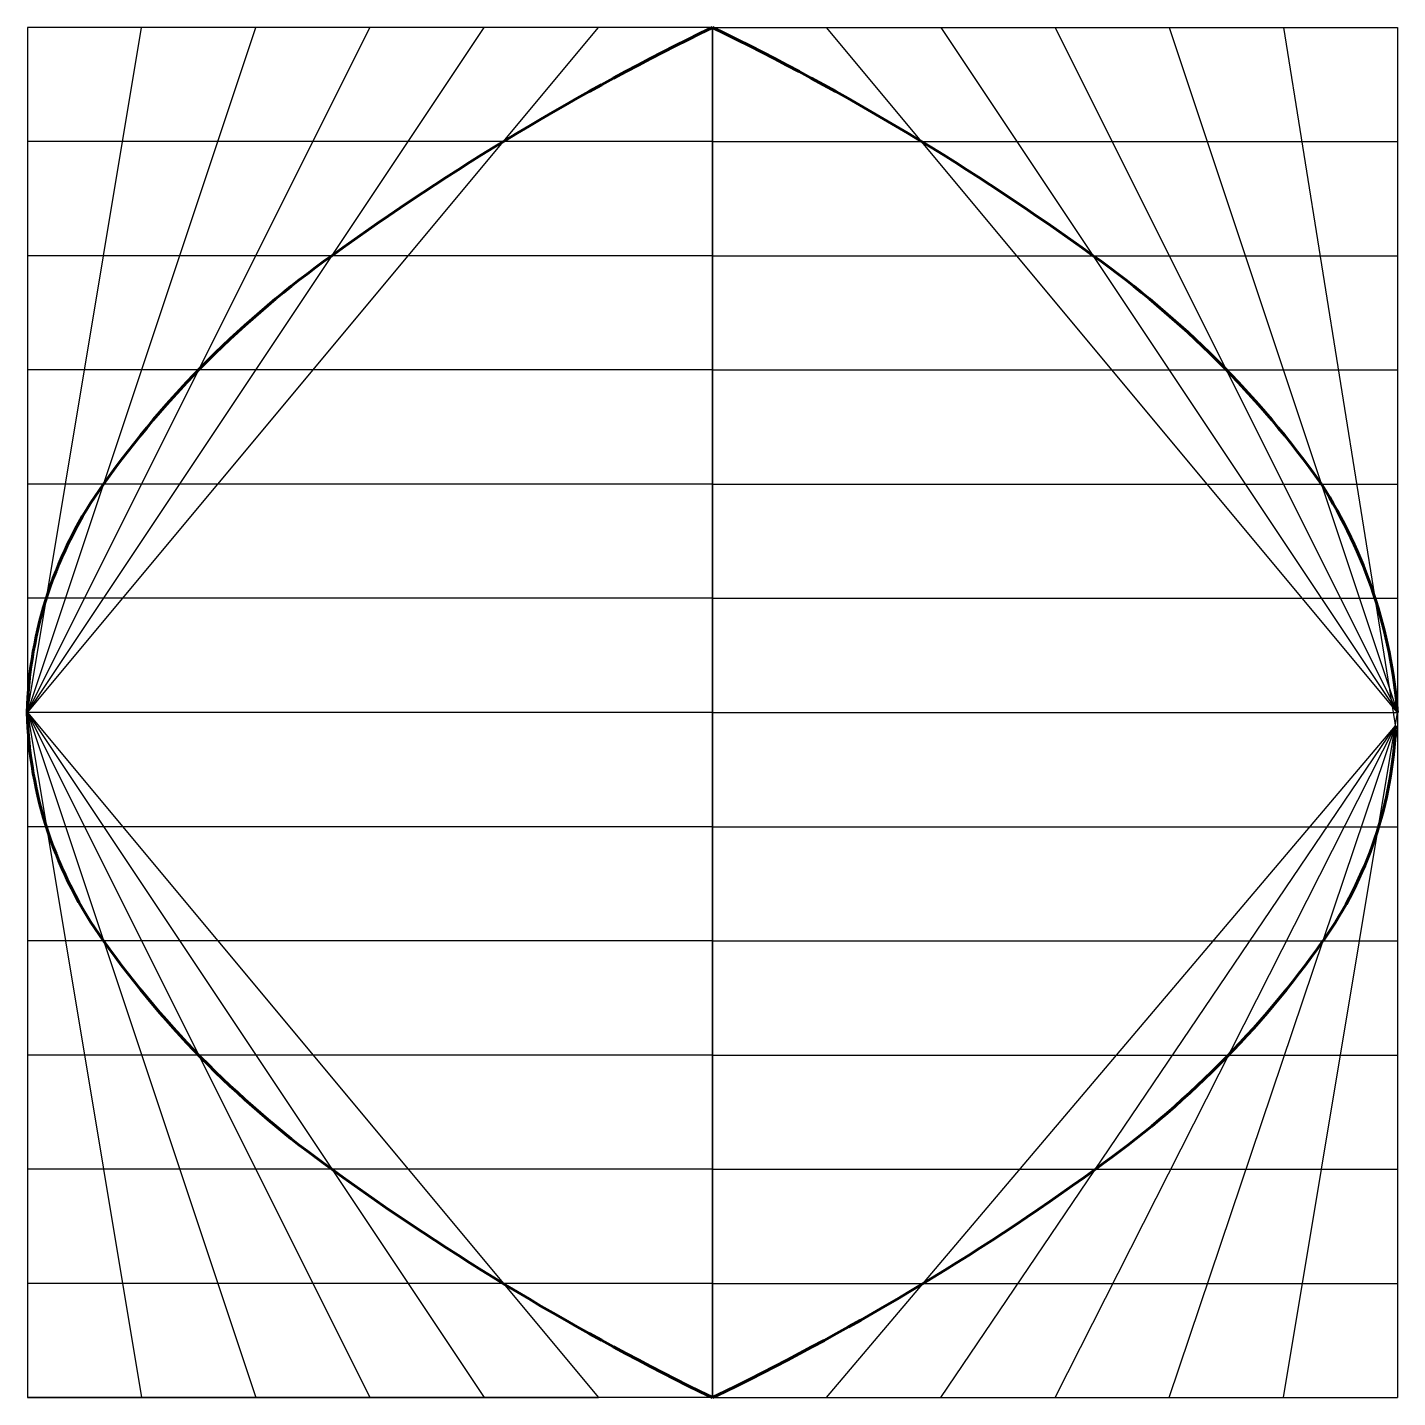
# Model space of a CAD drawing. Header units: inches. Extents: x 20 to 138, y 10 to 128.
import ezdxf

# ---------------------------------------------------------------- set-up
doc = ezdxf.new("R2010")
doc.units = ezdxf.units.IN
doc.header["$MEASUREMENT"] = 0

msp = doc.modelspace()

# ---------------------------------------------------------------- linework, layer by layer
for p, q in [((29.57, 127.8), (19.74, 127.8)), ((19.74, 127.8), (19.74, 9.8)), ((19.74, 68.8), (29.57, 127.8)), ((19.74, 68.8), (39.41, 127.8)), ((19.74, 68.8), (49.24, 127.8)), ((19.74, 68.8), (59.07, 127.8)), ((19.74, 68.8), (68.91, 127.8)), ((39.41, 127.8), (29.57, 127.8)), ((49.24, 127.8), (39.41, 127.8)), ((59.07, 127.8), (49.24, 127.8)), ((68.91, 127.8), (59.07, 127.8)), ((78.74, 127.8), (68.91, 127.8)), ((78.74, 127.8), (78.74, 9.8)), ((78.74, 117.96), (78.74, 127.8)), ((78.74, 127.8), (88.57, 127.8)), ((88.57, 127.8), (98.41, 127.8)), ((137.74, 68.8), (88.57, 127.8)), ((98.41, 127.8), (108.24, 127.8)), ((98.41, 127.8), (137.74, 68.8)), ((108.24, 127.8), (118.07, 127.8)), ((108.24, 127.8), (137.74, 68.8)), ((118.07, 127.8), (127.91, 127.8)), ((118.07, 127.8), (137.74, 68.8)), ((127.91, 127.8), (137.74, 127.8)), ((127.91, 127.8), (137.74, 66.46)), ((137.74, 127.8), (137.74, 9.8)), ((78.74, 117.96), (19.74, 117.96)), ((78.74, 108.13), (78.74, 117.96)), ((78.74, 117.96), (78.74, 117.96)), ((78.74, 117.96), (137.74, 117.96)), ((78.74, 108.13), (19.74, 108.13)), ((78.74, 98.3), (78.74, 108.13)), ((78.74, 108.13), (78.74, 108.13)), ((78.74, 108.13), (137.74, 108.13)), ((78.74, 98.3), (19.74, 98.3)), ((78.74, 88.46), (78.74, 98.3)), ((78.74, 98.3), (78.74, 98.3)), ((78.74, 98.3), (137.74, 98.3)), ((78.74, 88.46), (19.74, 88.46)), ((78.74, 78.63), (78.74, 88.46)), ((78.74, 88.46), (78.74, 88.46)), ((78.74, 88.46), (137.74, 88.46)), ((78.74, 78.63), (19.74, 78.63)), ((78.74, 19.63), (78.74, 78.63)), ((78.74, 68.8), (78.74, 78.63)), ((78.74, 78.63), (78.74, 78.63)), ((78.74, 78.63), (137.74, 78.63)), ((78.74, 68.8), (19.74, 68.8)), ((19.74, 68.8), (29.57, 9.8)), ((19.74, 68.8), (39.41, 9.8)), ((19.74, 68.8), (49.24, 9.8)), ((19.74, 68.8), (59.07, 9.8)), ((19.74, 68.8), (68.91, 9.8)), ((78.74, 58.96), (78.74, 68.8)), ((78.74, 68.8), (78.74, 68.8)), ((78.74, 68.8), (137.74, 68.8)), ((127.91, 9.8), (137.74, 68.8)), ((88.57, 9.8), (137.55, 67.65)), ((98.41, 9.8), (137.55, 67.65)), ((108.24, 9.8), (137.55, 67.65)), ((118.07, 9.8), (137.55, 67.65)), ((78.74, 58.96), (19.74, 58.96)), ((78.74, 49.13), (78.74, 58.96)), ((78.74, 58.96), (78.74, 58.96)), ((78.74, 58.96), (137.74, 58.96)), ((78.74, 49.13), (19.74, 49.13)), ((78.74, 39.3), (78.74, 49.13)), ((78.74, 49.13), (78.74, 49.13)), ((78.74, 49.13), (137.74, 49.13)), ((78.74, 39.3), (19.74, 39.3)), ((78.74, 29.46), (78.74, 39.3)), ((78.74, 39.3), (78.74, 39.3)), ((78.74, 39.3), (137.74, 39.3)), ((78.74, 29.46), (19.74, 29.46)), ((78.74, 19.63), (78.74, 29.46)), ((78.74, 29.46), (137.74, 29.46)), ((78.74, 19.63), (19.74, 19.63)), ((78.74, 9.8), (78.74, 19.63)), ((78.74, 19.63), (137.74, 19.63)), ((78.74, 9.8), (19.74, 9.8)), ((19.74, 9.8), (29.57, 9.8)), ((29.57, 9.8), (39.41, 9.8)), ((39.41, 9.8), (49.24, 9.8)), ((49.24, 9.8), (59.07, 9.8)), ((59.07, 9.8), (68.91, 9.8)), ((78.74, 9.8), (88.57, 9.8)), ((88.57, 9.8), (98.41, 9.8)), ((98.41, 9.8), (108.24, 9.8)), ((108.24, 9.8), (118.07, 9.8)), ((118.07, 9.8), (127.91, 9.8)), ((127.91, 9.8), (137.74, 9.8))]:
    msp.add_line(p, q)
at = {"color": 5, "lineweight": 60}
for centre, radius, start, end in [((172.97, -66.41), 215.86, 115.8841, 126.0434), ((-15.5, -66.41), 215.86, 53.9566, 64.1159), ((94.31, 40.12), 83.45, 125.4069, 144.5931), ((63.17, 40.12), 83.45, 35.4069, 54.5931), ((54.97, 67.98), 35.25, 144.4623, 178.6678), ((94.64, 65.35), 43.24, 4.565, 32.3049), ((54.97, 69.62), 35.25, 181.3322, 215.5377), ((103.16, 68.92), 34.42, 324.9005, 357.8897), ((94.31, 97.48), 83.45, 215.4069, 234.5931), ((64.68, 95.94), 81.43, 305.2777, 324.9117), ((172.97, 204), 215.86, 233.9566, 244.1159), ((-14.18, 203.05), 214.43, 295.6782, 305.9503)]:
    msp.add_arc(centre, radius, start, end, dxfattribs=at)

doc.saveas('drawing.dxf')
